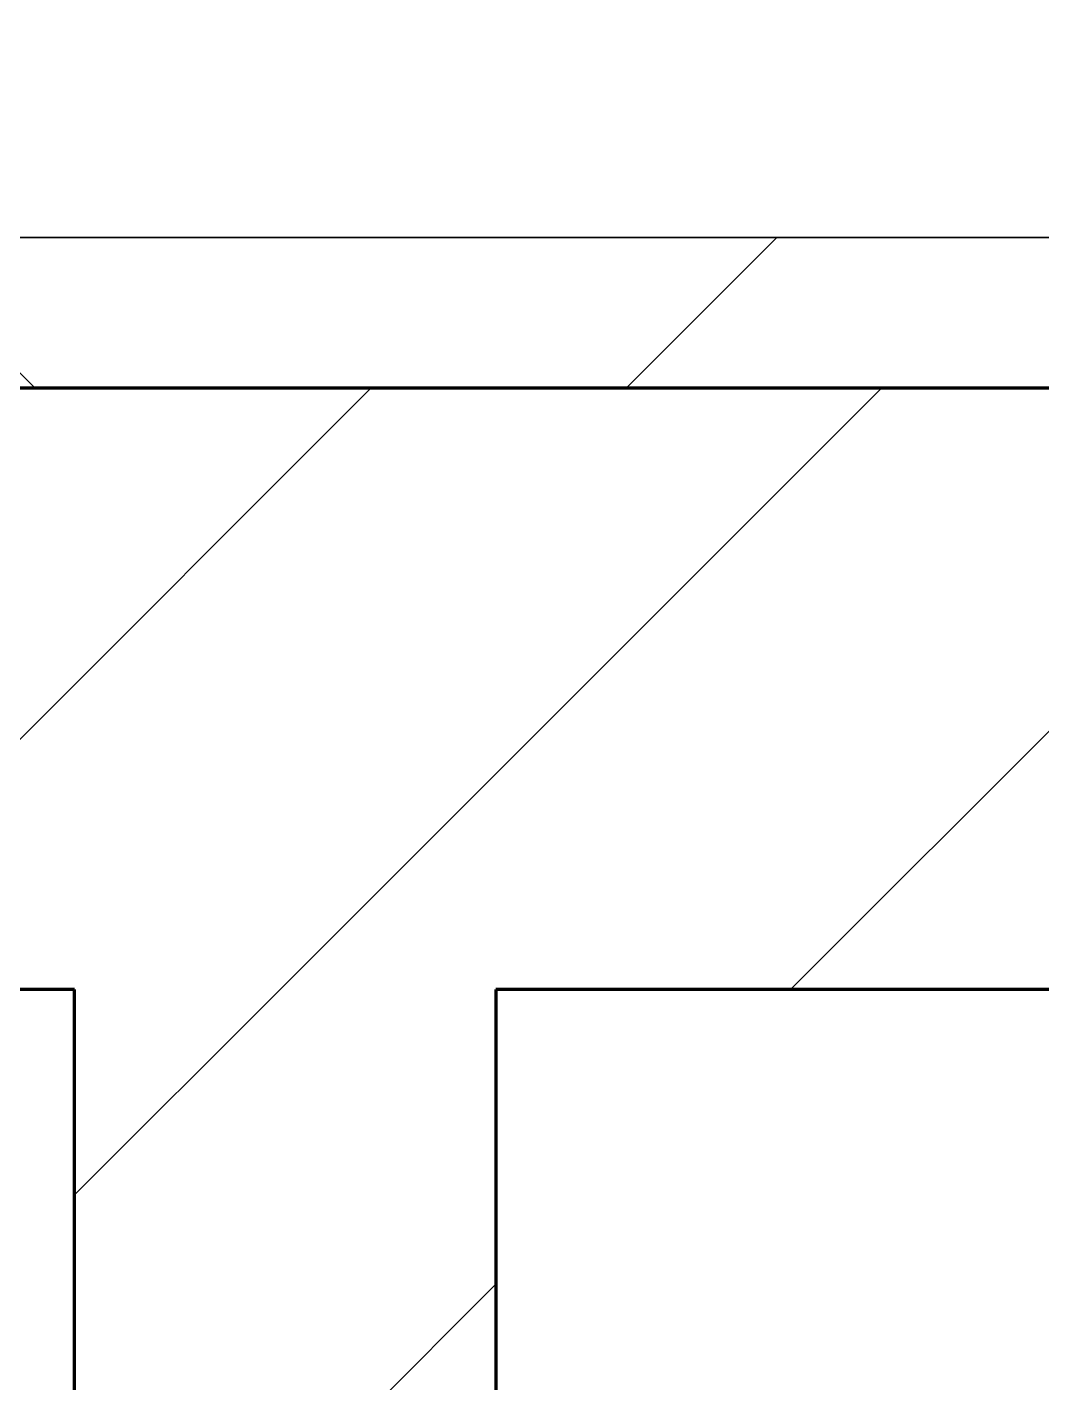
# Model space of a CAD drawing. Header units: millimetres. Extents: x -726012 to -647389, y -20772 to 18805.
# Drawn here: x -680408.1 to -680070.9, y 3798.2 to 4249 of the extents above; entities that cross this region are included whole.
import ezdxf
from ezdxf.xclip import XClip

# ---------------------------------------------------------------- set-up
doc = ezdxf.new("R2010")
doc.units = ezdxf.units.MM
doc.header["$XCLIPFRAME"] = 0
for name, color, linetype, lineweight in [('A-GLAZ-CURT', 2, 'Continuous', 9), ('A-WALL', 5, 'Continuous', 35), ('A-WALL-FNSH', 2, 'Continuous', 35), ('A-WALL-PATT', 1, 'Continuous', 35)]:
    doc.layers.add(name, color=color, linetype=linetype, lineweight=lineweight)
doc.layers.add('A11_ALU.SOLID SHEET', color=2, linetype='Continuous')
pattern_1 = [(45, (0, 0), (-84.852814, 84.852814), [])]

# ---------------------------------------------------------------- blocks, each defined once
blk = doc.blocks.new('PPLS-PP19_Custom Tile Pattern - Custom Tile Pattern-V193-4233-01 ENLARGED MULTI-PURPOSE LEVEL - REFLECTED CEILING PLAN - SHEET 4')
at = {"layer": 'A-GLAZ-CURT'}
for p, q in [((-300, 0), (300, 0)), ((300, 0), (-300, 0)), ((195.99, 0), (213.31, 0)), ((213.31, 0), (195.99, 0)), ((230.06, 0), (300, 0)), ((-300, -50), (300, -50)), ((300, -50), (-300, -50))]:
    blk.add_line(p, q, dxfattribs=at)
for points, knots in [([(76.63, 0), (74.8, 0), (67.65, 0), (53.52, 0), (37, 0), (24.07, 0), (12.82, 0), (-2.9, 0), (-20.62, 0), (-32.81, 0), (-44.85, 0), (-51.43, 0), (-51.79, 0)], [-3095.572228, -3095.572228, -3095.572228, -3095.572228, -2950.589685, -2634.532728, -2313.748533, -2106.613311, -1925.670641, -1617.263037, -1290.787923, -1039.307308, -819.71621, -644.910881, -644.910881, -644.910881, -644.910881]), ([(-30.52, 0), (-27.11, 0), (-17.83, 0), (5.99, 0), (22.06, 0), (37.44, 0), (45.92, 0), (57.76, 0), (64.47, 0), (72.74, 0), (75.22, 0), (76.03, 0), (76.21, 0)], [-2323.618664, -2323.618664, -2323.618664, -2323.618664, -2142.497158, -1716.209403, -1206.526904, -1089.329421, -901.315459, -753.071572, -495.328968, -421.953223, -334.951786, -290.452333, -290.452333, -290.452333, -290.452333]), ([(-15.19, 0), (-13.07, 0), (7.48, 0), (42.82, 0), (88.72, 0), (120.63, 0), (138.28, 0), (138.53, 0)], [-461.142613, -461.142613, -461.142613, -461.142613, -429.606584, -390.253598, -346.313304, -291.370682, -290.5735, -290.5735, -290.5735, -290.5735]), ([(103.09, 0), (101.08, 0), (86.31, 0), (63.34, 0), (35.84, 0), (12, 0), (4.03, 0), (-0.18, 0), (-0.53, 0)], [-375.435014, -375.435014, -375.435014, -375.435014, -369.147452, -330.153101, -307.516438, -285.83788, -246.234814, -242.468447, -242.468447, -242.468447, -242.468447]), ([(114.39, 0), (114.2, 0), (112.08, 0), (105.42, 0), (92.38, 0), (85.59, 0), (74.4, 0), (62.26, 0), (51.85, 0), (43.81, 0), (29.53, 0), (20.67, 0), (18.85, 0), (18.16, 0)], [-8148.58938, -8148.58938, -8148.58938, -8148.58938, -8105.191388, -7723.759874, -7531.75727, -7135.649961, -6924.452779, -6738.82075, -6548.303034, -6314.283804, -6135.05769, -5972.647715, -5832.674503, -5832.674503, -5832.674503, -5832.674503]), ([(27.89, 0), (29.09, 0), (33.4, 0), (48.37, 0), (71.92, 0), (100.57, 0), (116.36, 0), (128.63, 0), (128.95, 0)], [-147.777612, -147.777612, -147.777612, -147.777612, -135.792042, -118.513713, -97.899267, -63.759246, -39.050993, -35.895543, -35.895543, -35.895543, -35.895543]), ([(135.11, 0), (126.61, 0), (106.64, 0), (76.86, 0), (57.82, 0), (46.51, 0), (41.18, 0), (36.02, 0), (35.54, 0), (35.54, 0)], [-447.436494, -447.436494, -447.436494, -447.436494, -401.860199, -357.622665, -341.267687, -334.000314, -326.15566, -319.318397, -317.489778, -317.489778, -317.489778, -317.489778]), ([(135.49, 0), (121, 0), (98.25, 0), (75.06, 0), (67.14, 0)], [-105.73783, -105.73783, -105.73783, -105.73783, -59.610984, -35.834928, -35.834928, -35.834928, -35.834928]), ([(67.15, 0), (69.76, 0), (76.21, 0), (82.12, 0), (83.66, 0)], [-4240.271959, -4240.271959, -4240.271959, -4240.271959, -4094.177415, -3869.465285, -3869.465285, -3869.465285, -3869.465285]), ([(67.18, 0), (69.48, 0), (75.03, 0), (84.83, 0), (86.01, 0), (92.51, 0), (94.33, 0)], [-4094.181892, -4094.181892, -4094.181892, -4094.181892, -3960.84581, -3759.045785, -3336.541051, -2783.776468, -2783.776468, -2783.776468, -2783.776468]), ([(67.8, 0), (75.28, 0), (97.91, 0), (124.45, 0), (132.42, 0), (134.6, 0)], [-277.699086, -277.699086, -277.699086, -277.699086, -249.500363, -194.761443, -152.241002, -152.241002, -152.241002, -152.241002]), ([(76.22, 0), (75.58, 0), (73.64, 0), (71.05, 0), (70.61, 0)], [-193.634889, -193.634889, -193.634889, -193.634889, -31.537676, 0, 0, 0, 0]), ([(94.4, 0), (94.4, 0), (94.64, 0), (99.11, 0), (108.97, 0), (120.79, 0), (139.94, 0), (163.31, 0), (185.23, 0), (193.62, 0), (194.69, 0), (194.79, 0)], [-2348.345796, -2348.345796, -2348.345796, -2348.345796, -2310.419338, -2233.599744, -2052.234781, -1843.028543, -1530.39897, -1095.004608, -529.74427, -295.064701, -265.121568, -265.121568, -265.121568, -265.121568]), ([(129.02, 0), (129.02, 0), (124.41, 0), (122.35, 0), (114.96, 0), (108.04, 0), (103.09, 0)], [-35.386604, -35.386604, -35.386604, -35.386604, -31.430235, -22.807238, -15.488593, 0, 0, 0, 0]), ([(157.9, 0), (156.77, 0), (151.67, 0), (143.29, 0), (134.04, 0), (126.24, 0), (118.6, 0), (114.23, 0), (111.98, 0), (105.66, 0), (105.23, 0), (105.23, 0)], [-10292.955006, -10292.955006, -10292.955006, -10292.955006, -10098.273015, -9847.788484, -9677.714971, -9567.007022, -9453.21225, -9220.200448, -9012.77275, -8966.157302, -8929.495943, -8929.495943, -8929.495943, -8929.495943]), ([(105.26, 0), (105.52, 0), (111.01, 0), (112.65, 0), (113.59, 0)], [-8920.561005, -8920.561005, -8920.561005, -8920.561005, -8814.835624, -8577.462505, -8577.462505, -8577.462505, -8577.462505]), ([(128.58, 0), (128.8, 0), (130.16, 0), (139.26, 0), (152.67, 0), (161.24, 0), (162.19, 0), (162.75, 0)], [-633.326174, -633.326174, -633.326174, -633.326174, -627.736123, -618.981161, -602.094757, -592.980799, -581.414464, -581.414464, -581.414464, -581.414464]), ([(135.49, 0), (134.61, 0), (132.61, 0), (129.87, 0), (129.11, 0)], [-662.359017, -662.359017, -662.359017, -662.359017, -651.020627, -640.742133, -640.742133, -640.742133, -640.742133]), ([(168.37, 0), (167.68, 0), (162.47, 0), (152.07, 0), (137.42, 0), (135.48, 0)], [-543.375029, -543.375029, -543.375029, -543.375029, -530.793311, -458.593899, -448.101613, -448.101613, -448.101613, -448.101613]), ([(193.8, 0), (193.33, 0), (190.11, 0), (183.13, 0), (171, 0), (161.95, 0), (161.28, 0), (158.35, 0), (157.85, 0), (157.77, 0)], [-11665.349007, -11665.349007, -11665.349007, -11665.349007, -11565.880756, -11105.624034, -10839.086983, -10768.332124, -10666.779182, -10580.760289, -10550.278881, -10550.278881, -10550.278881, -10550.278881]), ([(300, 0), (286.53, 0), (254.22, 0), (207.11, 0), (177.41, 0), (159.34, 0), (158.33, 0), (158.3, 0)], [-285.253232, -285.253232, -285.253232, -285.253232, -244.693688, -187.987675, -143.776725, -129.632772, -123.352749, -123.352749, -123.352749, -123.352749]), ([(159.07, 0), (159.13, 0), (160.84, 0), (165.21, 0), (174.15, 0), (185.98, 0), (208.82, 0), (219.42, 0), (230.06, 0)], [-115.643202, -115.643202, -115.643202, -115.643202, -114.681583, -87.660824, -65.295536, -41.623857, -24.459831, 0, 0, 0, 0]), ([(162.75, 0), (165.4, 0), (170.91, 0), (172.61, 0), (172.61, 0)], [-111.264224, -111.264224, -111.264224, -111.264224, -56.742688, -19.085662, -19.085662, -19.085662, -19.085662]), ([(247.1, 0), (246.76, 0), (245.04, 0), (238.34, 0), (226.56, 0), (221.1, 0), (200.27, 0), (182.99, 0), (174.27, 0), (169.67, 0), (168.99, 0)], [-9649.085549, -9649.085549, -9649.085549, -9649.085549, -9581.591397, -9406.094246, -9221.510254, -9016.44624, -8717.832359, -8253.978395, -8152.463617, -8069.855175, -8069.855175, -8069.855175, -8069.855175]), ([(215.22, 0), (214.62, 0), (210.55, 0), (203.98, 0), (187.54, 0), (175.3, 0), (169.49, 0)], [-203.825446, -203.825446, -203.825446, -203.825446, -198.527383, -184.406837, -162.427601, -142.916156, -142.916156, -142.916156, -142.916156]), ([(171.51, 0), (176.48, 0), (193.23, 0), (201.73, 0), (208.81, 0), (213.9, 0), (241.96, 0), (262, 0), (271.24, 0), (272.17, 0)], [-7971.819559, -7971.819559, -7971.819559, -7971.819559, -7784.112253, -7606.717214, -7289.299508, -7042.621073, -6582.165592, -6068.460911, -6009.859351, -6009.859351, -6009.859351, -6009.859351]), ([(172.07, 0), (177.66, 0), (187.87, 0), (201.08, 0), (207.47, 0), (213.96, 0), (215.11, 0)], [-255.364076, -255.364076, -255.364076, -255.364076, -237.955587, -223.92608, -215.862851, -208.75215, -208.75215, -208.75215, -208.75215]), ([(300, 0), (288.22, 0), (262, 0), (230.43, 0), (219.94, 0), (219.02, 0)], [-12528.858583, -12528.858583, -12528.858583, -12528.858583, -11905.454923, -11162.864862, -10856.732305, -10856.732305, -10856.732305, -10856.732305]), ([(219.9, 0), (220.86, 0), (227.84, 0), (242.06, 0), (246.54, 0), (246.96, 0)], [-10670.940496, -10670.940496, -10670.940496, -10670.940496, -10511.382485, -9925.173265, -9834.877357, -9834.877357, -9834.877357, -9834.877357]), ([(273.04, 0), (276.56, 0), (282.69, 0), (291.71, 0), (296.52, 0), (297.86, 0), (298.09, 0)], [-5991.415244, -5991.415244, -5991.415244, -5991.415244, -5766.029927, -5566.724884, -5280.360606, -5199.253518, -5199.253518, -5199.253518, -5199.253518]), ([(284.76, 0), (284.76, 0), (285.09, 0), (287.47, 0), (293.59, 0), (297.76, 0), (300, 0)], [-4110.630118, -4110.630118, -4110.630118, -4110.630118, -4053.389046, -3959.664717, -3862.421465, -3746.95702, -3746.95702, -3746.95702, -3746.95702]), ([(297.38, 0), (295.84, 0), (291.62, 0), (285.38, 0), (284.87, 0)], [-4803.172655, -4803.172655, -4803.172655, -4803.172655, -4358.271401, -4143.037883, -4143.037883, -4143.037883, -4143.037883])]:
    blk.add_open_spline(points, degree=3, knots=knots, dxfattribs=at)
for points in [[(80.35, 0), (79.57, 0), (78.27, 0), (76.63, 0)], [(84.06, 0), (83.48, 0), (82.41, 0), (81.72, 0)], [(137.1, 0), (136.68, 0), (136.19, 0), (135.63, 0)], [(168.74, 0), (168.74, 0), (169.81, 0), (171.51, 0)], [(195.11, 0), (194.91, 0), (194.44, 0), (193.8, 0)]]:
    blk.add_open_spline(points, degree=3, dxfattribs=at)
blk = doc.blocks.new('PPLS-PP19_Custom Tile Pattern - Custom Tile Pattern-V194-4233-01 ENLARGED MULTI-PURPOSE LEVEL - REFLECTED CEILING PLAN - SHEET 4')
at = {"layer": 'A-GLAZ-CURT'}
for p, q in [((-300, 0), (300, 0)), ((300, 0), (-300, 0)), ((-293.07, 0), (-275.75, 0)), ((-275.75, 0), (-293.07, 0)), ((-222.32, 0), (-205, 0)), ((-205, 0), (-222.32, 0)), ((-300, -50), (300, -50)), ((300, -50), (-300, -50))]:
    blk.add_line(p, q, dxfattribs=at)
at = {"layer": 'A-GLAZ-CURT', "flags": 128}
for points in [[(-300, 0), (-291.56, 0), (-283.3, 0), (-275.2, 0), (-267.26, 0), (-259.45, 0), (-251.77, 0), (-244.2, 0), (-236.74, 0), (-229.36, 0), (-222.06, 0), (-214.83, 0), (-207.71, 0), (-200.76, 0), (-194.02, 0), (-187.54, 0)], [(-191.19, 0), (-196.37, 0), (-202.58, 0), (-209.04, 0), (-215.73, 0), (-222.63, 0), (-229.72, 0), (-236.97, 0), (-244.39, 0), (-251.96, 0), (-259.67, 0), (-267.51, 0), (-275.48, 0), (-283.55, 0), (-291.73, 0), (-300, 0)], [(-125.17, 0), (-128.55, 0), (-134.16, 0), (-140.03, 0), (-145.5, 0), (-150.63, 0), (-155.53, 0), (-160.27, 0), (-164.95, 0), (-169.65, 0), (-174.47, 0), (-179.49, 0), (-184.81, 0), (-190.44, 0)]]:
    blk.add_lwpolyline(points, dxfattribs=at)
at = {"layer": 'A-GLAZ-CURT'}
for points, knots in [([(-300, 0), (-284.65, 0), (-243.99, 0), (-210.82, 0), (-192.01, 0)], [-5323.127839, -5323.127839, -5323.127839, -5323.127839, -4502.809032, -3105.157906, -3105.157906, -3105.157906, -3105.157906]), ([(-191.21, 0), (-198.62, 0), (-226.59, 0), (-262.56, 0), (-294.48, 0), (-300, 0)], [-15660.539874, -15660.539874, -15660.539874, -15660.539874, -15131.813646, -13729.592194, -13439.944408, -13439.944408, -13439.944408, -13439.944408]), ([(-137.88, 0), (-140.56, 0), (-147.66, 0), (-147.69, 0), (-158.72, 0), (-174.02, 0), (-185.59, 0), (-209.77, 0), (-232.01, 0), (-255.22, 0), (-262.59, 0), (-264.9, 0), (-265.4, 0)], [-3187.727384, -3187.727384, -3187.727384, -3187.727384, -2919.378265, -2477.344047, -2237.412286, -2029.680487, -1755.085331, -1400.429864, -858.079193, -543.655514, -208.940337, 0, 0, 0, 0]), ([(-258.6, 0), (-257.91, 0), (-254.26, 0), (-241.25, 0), (-225.99, 0), (-213.1, 0), (-202.23, 0), (-195.53, 0), (-191.86, 0)], [-5722.54675, -5722.54675, -5722.54675, -5722.54675, -5657.471696, -5413.335975, -5017.494783, -4832.723979, -4666.091899, -4455.137067, -4455.137067, -4455.137067, -4455.137067]), ([(-133.82, 0), (-135.51, 0), (-137.8, 0), (-149.31, 0), (-162.01, 0), (-177.91, 0), (-199.46, 0), (-216.65, 0), (-231.26, 0), (-233.46, 0), (-234, 0)], [-2731.647847, -2731.647847, -2731.647847, -2731.647847, -2418.507304, -2308.929706, -2113.765672, -1763.376603, -1422.553702, -978.033455, -846.069444, -682.911962, -682.911962, -682.911962, -682.911962]), ([(-233.49, 0), (-233.44, 0), (-232.38, 0), (-230.74, 0), (-225.3, 0), (-223.63, 0)], [-455.274641, -455.274641, -455.274641, -455.274641, -440.605512, -119.536984, 0, 0, 0, 0]), ([(-223.63, 0), (-219.39, 0), (-208.31, 0), (-197.55, 0), (-192, 0)], [-5463.295695, -5463.295695, -5463.295695, -5463.295695, -5161.076232, -4856.26284, -4856.26284, -4856.26284, -4856.26284]), ([(-191.21, 0), (-189.6, 0), (-182, 0), (-171.77, 0), (-158.7, 0), (-157.22, 0)], [-4442.584939, -4442.584939, -4442.584939, -4442.584939, -4349.945572, -4000.813434, -3840.635403, -3840.635403, -3840.635403, -3840.635403]), ([(-191.21, 0), (-189.34, 0), (-182.41, 0), (-169.02, 0), (-152.12, 0), (-136.84, 0), (-127.33, 0), (-124.19, 0), (-123.43, 0), (-123.28, 0)], [-4841.868403, -4841.868403, -4841.868403, -4841.868403, -4739.070012, -4465.409639, -4149.119819, -3839.893365, -3647.167523, -3488.92562, -3439.852845, -3439.852845, -3439.852845, -3439.852845]), ([(-191.19, 0), (-186.04, 0), (-158.95, 0), (-129.95, 0), (-110.8, 0), (-99.5, 0), (-91.46, 0)], [-3085.006002, -3085.006002, -3085.006002, -3085.006002, -2700.551212, -1002.059161, -460.363443, 0, 0, 0, 0]), ([(-122.87, 0), (-126.75, 0), (-147.1, 0), (-170.33, 0), (-190.91, 0)], [-17494.997118, -17494.997118, -17494.997118, -17494.997118, -17136.203329, -15667.613966, -15667.613966, -15667.613966, -15667.613966])]:
    blk.add_open_spline(points, degree=3, knots=knots, dxfattribs=at)
blk = doc.blocks.new('*U885')
at = {"layer": 'A-GLAZ-CURT'}
for name, p in [('PPLS-PP19_Custom Tile Pattern - Custom Tile Pattern-V193-4233-01 ENLARGED MULTI-PURPOSE LEVEL - REFLECTED CEILING PLAN - SHEET 4', (-4200, 11720.41)), ('PPLS-PP19_Custom Tile Pattern - Custom Tile Pattern-V194-4233-01 ENLARGED MULTI-PURPOSE LEVEL - REFLECTED CEILING PLAN - SHEET 4', (-3600, 11720.41))]:
    blk.add_blockref(name, p, dxfattribs=at)
blk = doc.blocks.new('*U1287')
blk.add_lwpolyline([(21173.36, -580), (28210, -580), (28210, -6849.96), (45954.15, -6849.96), (45954.15, 600), (82995.06, 600), (83086.47, 650), (90052, 650), (90392, 990), (103159.16, 990), (103159.16, 4990), (21173.36, 4990), (21173.36, 3485.45), (21203.36, 3485.45), (21203.36, 925.54), (21173.36, 925.54), (21173.36, -580)])

msp = doc.modelspace()

# ---------------------------------------------------------------- hatches: boundary and pattern name
at = {"layer": 'A-WALL-PATT', "lineweight": 9}
h = msp.add_hatch(dxfattribs=at)
h.set_pattern_fill('FP_3', color=256, style=0, pattern_type=2)
h.set_pattern_definition([(45, (0, 0), (-212.13203, 212.13203), []), (135, (0, 0), (-212.13203, -212.13203), [])])
h.paths.add_polyline_path([(-661708.03, 4129.02), (-661758.03, 4179.02), (-698678.22, 4179.02), (-698678.22, 4129.02), (-663127.46, 4129.02)])
h = msp.add_hatch(dxfattribs=at)
h.set_pattern_fill('FP_2', color=256, style=0, pattern_type=2)
h.set_pattern_definition(pattern_1)
h.paths.add_polyline_path([(-661508.03, 3929.02), (-661708.03, 4129.02), (-698478.22, 4129.02), (-698478.22, 3929.02), (-661790.87, 3929.02)])
h = msp.add_hatch(dxfattribs=at)
h.set_pattern_fill('FP_2', color=256, style=0, pattern_type=2)
h.set_pattern_definition(pattern_1)
h.paths.add_polyline_path([(-680392.37, 3289.02), (-680252.37, 3289.02), (-680252.37, 3929.02), (-680392.37, 3929.02), (-680392.37, 3753.24)])

# ---------------------------------------------------------------- linework, layer by layer
at = {"layer": 'A-WALL', "color": 7, "lineweight": 70}
for p, q in [((-698478.22, 4129.02), (-661708.03, 4129.02)), ((-680392.37, 3929.02), (-698478.22, 3929.02)), ((-680392.37, 3289.02), (-680392.37, 3929.02)), ((-679502.37, 3929.02), (-680252.37, 3929.02)), ((-680252.37, 3929.02), (-680252.37, 3429.02))]:
    msp.add_line(p, q, dxfattribs=at)
at = {"layer": 'A-WALL-FNSH', "color": 250}
for p, q in [((-698678.22, 4179.02), (-661758.03, 4179.02)), ((-661708.03, 4129.02), (-698678.22, 4129.02))]:
    msp.add_line(p, q, dxfattribs=at)

# ---------------------------------------------------------------- block references
msp.add_blockref('*U885', (-676282.37, -7541.39))

# ---------------------------------------------------------------- next in the draw order: block references
at = {"layer": 'A11_ALU.SOLID SHEET'}
ref = msp.add_blockref('*U1287', (-744682.37, 3579.02), dxfattribs=at)
XClip(ref).set_block_clipping_path([(22516.8245944298, -23612.0000696909), (92487.8891097467, 7199.9972603897)])

doc.saveas('drawing.dxf')
